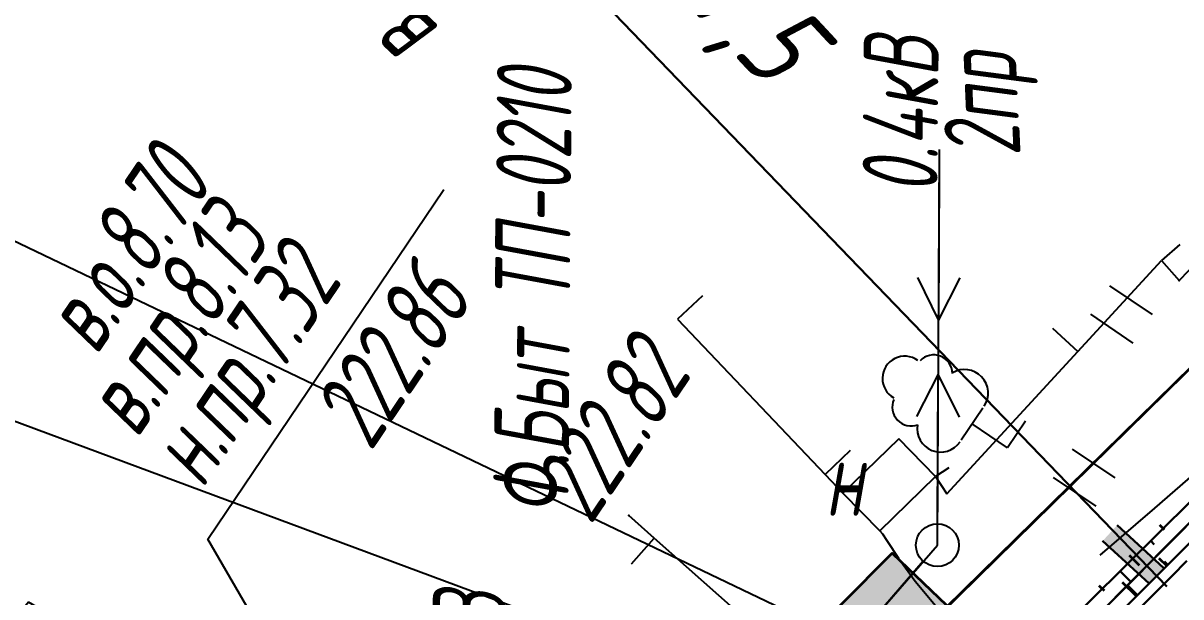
# Model space of a CAD drawing. Header units: millimetres. Extents: x -1799 to 6962, y -1020 to 4121.
# Drawn here: x 3923.8 to 3977.9, y 3278.6 to 3305.4 of the extents above; entities that cross this region are included whole.
import ezdxf
from ezdxf import colors
from ezdxf.entities.mleader import LeaderData, LeaderLine
from ezdxf.math import Vec2, Vec3

# ---------------------------------------------------------------- set-up
doc = ezdxf.new("R2010")
doc.units = ezdxf.units.MM
doc.linetypes.add('CONTI', pattern=[0])
for name, color, linetype, lineweight in [('10', 1, 'Continuous', 35), ('Гравий', 30, 'Continuous', 35), ('КОПИЯ_ОСЬ_13_ОТКОСЫ', 7, 'Continuous', 30), ('КОПИЯ_ОСЬ_ГРАНИЦЫ_ПОЛОС', 7, 'Continuous', 30), ('Ось_примыкания', 1, 'Continuous', 35), ('Отметки', 5, 'Continuous', 30), ('Привязка', 250, 'Continuous', 35), ('Тротуар', 40, 'Continuous', 35)]:
    doc.layers.add(name, color=color, linetype=linetype, lineweight=lineweight)
for name, color, linetype in [('NAD_MDEFAULT', 7, 'CONTI'), ('PI_OTDEFAULT', 172, 'CONTI'), ('PI_TTDEFAULT', 5, 'CONTI'), ('SIT_LDEFAULT', 7, 'CONTI'), ('USLZNDEFAULT', 7, 'CONTI')]:
    doc.layers.add(name, color=color, linetype=linetype)
doc.styles.add('eskd', font='spds.shx', dxfattribs={"width": 1.2, "oblique": 15})
doc.styles.add('ГОСТ', font='', dxfattribs={"oblique": 15, "height": 4})
doc.styles.get('ГОСТ').set_extended_font_data('GOST type A')

# ---------------------------------------------------------------- blocks, each defined once
blk = doc.blocks.new('BL_20')
at = {"color": 0}
blk.add_circle((0, 0), 1, dxfattribs=at)
blk = doc.blocks.new('BL_2011')
at = {"color": 0}
for p, q in [((0, 0), (0, 2.4)), ((1.6, 0), (1.6, 2.4))]:
    blk.add_line(p, q, dxfattribs=at)
blk = doc.blocks.new('BL_104')
at = {"color": 0}
for p, q in [((-0.9, 2), (0.9, 2)), ((0, 0), (0, 2)), ((1.5, 0), (0, 0))]:
    blk.add_line(p, q, dxfattribs=at)
for centre, radius, start, end in [((0, 5.8), 1.04, 358, 185), ((-0.94, 4.8), 0.88, 100, 235), ((0.94, 4.8), 0.88, 305, 80), ((-1, 3.1), 1.1, 115, 270), ((1, 3.1), 1.1, 270, 65)]:
    blk.add_arc(centre, radius, start, end, dxfattribs=at)
blk = doc.blocks.new('*U52')
at = {"layer": 'КОПИЯ_ОСЬ_13_ОТКОСЫ'}
for points in [[(636.082763671875, 974.052612304688), (641.1185302734381, 978.8407592773441), (646.675109863281, 983.977172851563), (651.502014160156, 988.517211914063), (653.5616455078131, 990.4747924804691), (655.616394042969, 992.4389038085941), (661.777526855469, 998.342651367188), (664.504821777344, 1000.98193359375), (667.2264404296881, 1003.629455566406), (670.6219482421881, 1006.948791503906), (674.0126953125, 1010.276733398438), (678.752380371094, 1014.94921875), (687.431030273438, 1023.539733886719), (687.721801757813, 1023.814697265625), (698.5408325195309, 1034.209716796875), (705.14306640625, 1041.042114257813), (712.4622192382809, 1048.57177734375), (726.6754760742191, 1062.643188476563), (733.3867797851559, 1069.366943359375), (735.822509765625, 1071.880737304688), (737.64111328125, 1073.787963867188), (740.100341796875, 1076.339721679688), (740.723266601563, 1076.977416992188), (742.8102416992191, 1079.028076171875)], [(634.483093261719, 971.695068359375), (639.7694091796881, 976.453735351563), (645.175598144531, 981.4221801757809), (650.706848144531, 986.6032104492191), (656.8822021484381, 992.491577148438), (663.015686035156, 998.43359375), (665.7305908203131, 1001.089111328125), (668.439758300781, 1003.75244140625), (671.819274902344, 1007.091430664063), (675.8665771484381, 1011.110290527344), (681.2540283203131, 1016.484619140625), (687.8689575195309, 1023.103637695313), (698.9255981445309, 1033.82666015625), (727.087158203125, 1062.233154296875), (736.2192993164059, 1071.485595703125), (738.0347290039059, 1073.394409179688), (740.4873657226559, 1075.945922851563), (742.472778320313, 1077.967407226563), (744.558837890625, 1080.030395507813)], [(718.418090820313, 1054.46826171875), (718.584228515625, 1054.300415039063)], [(716.9967651367191, 1053.061157226563), (717.4951782226559, 1052.557739257813)]]:
    blk.add_lwpolyline(points, dxfattribs=at)
blk = doc.blocks.new('_None')

msp = doc.modelspace()

# ---------------------------------------------------------------- hatches: boundary and pattern name
at = {"layer": 'Гравий', "ltscale": 7}
h = msp.add_hatch(color=256, dxfattribs=at)
h.paths.add_polyline_path([(3961.005917445562, 3277.18829721344), (3964.828362708426, 3275.357995230158), (3967.299328108909, 3277.839200088208), (3964.416286426052, 3280.612798457419)], flags=17)
h.paths.add_polyline_path([(3961.005917445562, 3277.18829721344), (3959.672969769084, 3275.849825920922), (3962.359825648289, 3272.879228774843), (3964.828362708426, 3275.357995230158)], flags=17)
h.paths.add_polyline_path([(3945.996795389403, 3270.774657261943), (3953.153578834559, 3262.71202394591), (3959.558568124377, 3266.407916375821), (3952.401784679221, 3274.470549691853)], flags=9)
msp.add_hatch(color=256, dxfattribs=at).paths.add_polyline_path([(3967.299328108909, 3277.839200088208), (3964.416286426052, 3280.612798457419), (3961.005917445562, 3277.18829721344), (3964.828362708426, 3275.357995230158)])
at = {"layer": 'Тротуар', "lineweight": 30, "ltscale": 7}
msp.add_hatch(color=256, dxfattribs=at).paths.add_polyline_path([(3974.915061012822, 3281.923997115729), (3974.238647862376, 3281.187474713114), (3976.410006768458, 3279.193325299223), (3977.086419918409, 3279.929847702769)])

# ---------------------------------------------------------------- linework, layer by layer
at = {"linetype": 'Continuous'}
msp.add_lwpolyline([(3946.117081824292, 3257.659662709025), (3932.447879585505, 3281.271572564182), (3943.466769783825, 3297.607749089983)], dxfattribs=at)
at = {"layer": '10'}
msp.add_line((4019.375964376444, 3329.6234807348), (3936.715964376295, 3248.363480734092), dxfattribs=at)
msp.add_lwpolyline([(4176.745964376556, 3239.013480734465), (4084.855964376426, 3313.423480734614), (4057.975964376537, 3329.563480734279), (4019.375964376444, 3329.6234807348), (3936.715964376295, 3248.363480734092), (3926.015964376575, 3237.943480734167), (3910.375964376444, 3221.023480734241), (3904.395964376463, 3216.033480734949), (3903.4359643765, 3217.18348073439), (3897.325964376631, 3211.693480734167), (3879.655964376705, 3196.103480734316), (3865.415964376481, 3183.363480734092), (3835.175964376258, 3159.613480734092), (3818.805964376612, 3151.023480734241), (3809.915964376481, 3145.073480734986), (3786.275964376351, 3129.213480734651), (3751.805964376612, 3114.223480734428), (3724.9359643765, 3097.063480734279)], dxfattribs=at)
at = {"layer": 'PI_TTDEFAULT', "color": 5}
for p in [(3977.8117003764, 3293.359215734911, 222.808), (3952.111700376447, 3282.379212735606, 222.819)]:
    msp.add_point(p, dxfattribs=at)
at = {"layer": 'SIT_LDEFAULT', "color": 7}
for p, q in [((3966.521700376421, 3280.989212735009), (3966.621700376398, 3299.489212735009)), ((3977.8117003764, 3293.359215734911), (3983.871700376398, 3299.659211734695)), ((3966.611700376447, 3298.489212735009), (3966.581700376419, 3291.489212735009)), ((3977.851700376437, 3295.049218735111), (3976.991700376451, 3294.299218735111)), ((3973.081700376419, 3290.049218735111), (3976.991700376451, 3294.299218735111)), ((3976.991700376451, 3294.299218735111), (3977.8117003764, 3293.359215734911)), ((3965.591700376428, 3293.499215735507), (3966.581700376419, 3291.489212735009)), ((3966.581700376419, 3291.489212735009), (3967.591700376428, 3293.479210735683)), ((3955.551700376449, 3292.649216735189), (3954.391700376416, 3291.549218735111)), ((3954.391700376416, 3291.549218735111), (3961.28170037643, 3284.299218735111)), ((3971.901700376426, 3291.129212735606), (3973.081700376419, 3290.049218735111)), ((3966.961700376423, 3283.399216735189), (3973.081700376419, 3290.049218735111)), ((3966.5617003764, 3288.989212735009), (3965.551700376449, 3286.999215735507)), ((3966.53170037643, 3281.989212735009), (3966.5617003764, 3288.989212735009)), ((3967.551700376449, 3286.979210735683), (3966.5617003764, 3288.989212735009)), ((3964.721700376433, 3285.969216735487), (3962.111700376447, 3283.429215735209)), ((3966.441700376405, 3284.20921473523), (3964.721700376433, 3285.969216735487)), ((3976.681700376395, 3282.719216735487), (3980.551700376449, 3286.099213735585)), ((3962.441700376405, 3285.409211734695), (3961.28170037643, 3284.299218735111)), ((3967.0617003764, 3284.609215734911), (3966.441700376405, 3284.20921473523)), ((3961.28170037643, 3284.299218735111), (3962.111700376447, 3283.429215735209)), ((3963.831700376419, 3281.669213734952), (3966.441700376405, 3284.20921473523)), ((3966.441700376405, 3284.20921473523), (3966.961700376423, 3283.399216735189)), ((3962.111700376447, 3283.429215735209), (3963.831700376419, 3281.669213734952)), ((3974.131700376407, 3280.51921173503), (3976.681700376395, 3282.719216735487)), ((3953.301700376449, 3281.319214735565), (3952.111700376447, 3282.379212735606)), ((3952.241700376451, 3280.119217735169), (3953.301700376449, 3281.319214735565)), ((3960.78170037643, 3274.679215735209), (3953.301700376449, 3281.319214735565)), ((3963.831700376419, 3281.669213734952), (3963.961700376423, 3281.529213735287)), ((3963.961700376423, 3281.529213735287), (3964.161700376435, 3281.20921473523)), ((3946.151700376426, 3257.599213735585), (3966.521700376421, 3280.989212735009)), ((3964.161700376435, 3281.20921473523), (3964.701700376414, 3280.389214735863)), ((3965.861700376447, 3280.239212735009), (3961.271700376421, 3274.95921473523)), ((3964.701700376414, 3280.389214735863), (3965.491700376451, 3279.309212735307)), ((3965.491700376451, 3279.309212735307), (3966.431700376395, 3278.169213734952))]:
    msp.add_line(p, q, dxfattribs=at)
at = {"layer": 'Гравий', "linetype": 'Continuous'}
msp.add_lwpolyline([(3962.359825647649, 3272.879228775774), (3959.672969769084, 3275.849825920922), (3964.416286426052, 3280.612798457419), (3967.299328108676, 3277.839200088208)], dxfattribs=at)
at = {"layer": 'КОПИЯ_ОСЬ_13_ОТКОСЫ'}
for points in [[(3892.549762742807, 3198.418828953442), (3897.836383836557, 3203.177434910473), (3903.242145555307, 3208.145940769848), (3908.773395555307, 3213.326971043286), (3914.949176805307, 3219.215337742505), (3921.082477586557, 3225.157354344067), (3923.797321336557, 3227.812871922192), (3926.506305711557, 3230.476202000317), (3929.886188524057, 3233.815130222973), (3933.933551805307, 3237.834051121411), (3939.320758836557, 3243.208379734692), (3945.935504930307, 3249.82739828938), (3956.992633836557, 3260.550359715161), (3985.153766649057, 3288.956914890942), (3994.286090867807, 3298.209356297192), (3996.101520555307, 3300.118108738598), (3998.554157274057, 3302.669622410473), (4000.539508836557, 3304.69116782063), (4002.625446336557, 3306.754095066723)], [(3893.774372117807, 3198.433416355786), (3899.025836961557, 3203.164922703442), (3903.160114305307, 3206.957586277661), (3907.267047899057, 3210.78003500813), (3912.782672899057, 3215.992742527661), (3918.943805711557, 3221.911016453442), (3920.988727586557, 3223.894842137036), (3923.709430711557, 3226.547430027661), (3926.423786180307, 3229.207952488598), (3929.132770555307, 3231.875371922192), (3932.513141649057, 3235.218145359692), (3937.236774461557, 3239.911016453442), (3945.252887742807, 3247.910772312817), (3946.836383836557, 3249.494817722973), (3994.819782274057, 3297.678045262036), (3996.641071336557, 3299.578802097973), (3999.098102586557, 3302.116399754223), (4001.083942430307, 3304.123968113598), (4003.167438524057, 3306.170110691723)], [(3977.281208055307, 3280.066228855786), (3977.124469774057, 3280.222356785473)], [(3975.869586961557, 3278.649053562817), (3975.399372117807, 3279.117498387036)]]:
    msp.add_lwpolyline(points, dxfattribs=at)
at = {"layer": 'КОПИЯ_ОСЬ_ГРАНИЦЫ_ПОЛОС'}
msp.add_lwpolyline([(3975.077413507572, 3277.855209893932), (3975.077413507572, 3277.855209893932), (3975.07741350763, 3277.855209893932), (3975.077413507659, 3277.855209893932), (3975.077413507717, 3277.855209893932), (3976.410006768167, 3279.193325299223), (3977.11510402457, 3279.901344414254), (3977.820201281002, 3280.609363532079), (3978.525298537463, 3281.317382648041)], dxfattribs=at)
msp.add_lwpolyline([(3966.946506504299, 3277.484916422901, 0.4142135625099987), (3975.431769742232, 3277.502461158124), (3976.05919317707, 3278.132484579844), (3976.764290433473, 3278.840503695806), (3977.469387689905, 3279.548522811768), (3978.174484946367, 3280.256541928661)], format="xyb", dxfattribs=at)
at = {"layer": 'Ось_примыкания', "color": 0}
for p, q in [((3976.898268935629, 3281.93663208877), (3977.118799371596, 3281.71766228081)), ((3975.483271180719, 3280.523179400166), (3975.953197481731, 3280.056578630035)), ((3977.233956162827, 3280.018967039337), (3976.879895226049, 3280.374414118392)), ((3975.822874784973, 3278.601999614772), (3975.168956004471, 3279.253445853864)), ((3974.068273425024, 3279.109726711561), (3974.306039623722, 3278.873643115548))]:
    msp.add_line(p, q, dxfattribs=at)
at = {"layer": 'Привязка', "lineweight": 30, "ltscale": 7}
msp.add_lwpolyline([(3977.233892057158, 3279.058015736205), (3939.15942594113, 3318.585100798321)], dxfattribs=at)
at = {"layer": 'Тротуар', "lineweight": 30, "ltscale": 7}
for points in [[(3977.086419918525, 3279.929847701837), (3974.915061012502, 3281.923997115729)], [(3976.410006768167, 3279.193325299223), (3974.238647862143, 3281.187474713114)]]:
    msp.add_lwpolyline(points, dxfattribs=at)

# ---------------------------------------------------------------- block references
at = {"layer": 'USLZNDEFAULT', "color": 7, "rotation": 56}
for name, p in [('BL_2011', (3975.671700376444, 3290.439217735467)), ('BL_104', (3969.801700376449, 3285.539216734854)), ('BL_2011', (3973.931700376395, 3282.809212735307)), ('BL_20', (3966.521700376421, 3280.989212735009))]:
    msp.add_blockref(name, p, dxfattribs=at)
at = {"layer": 'КОПИЯ_ОСЬ_13_ОТКОСЫ'}
msp.add_blockref('*U52', (3258.066791793108, 2226.723744223279), dxfattribs=at)

# ---------------------------------------------------------------- texts
at = {"layer": 'NAD_MDEFAULT', "color": 7, "style": 'eskd', "oblique": 10, "width": 0.8}
for s, rotation, p in [('в улицу', 136.7224122427613, (3943.385285886072, 3305.121271199)), ('0.4кВ', 89.53798699999999, (3966.524006376401, 3297.40742973463)), ('2пр', 92.537987, (3970.410467376418, 3299.178849735682)), ('Ф.Быт ТП-0210', 89.53798699999999, (3949.287801376378, 3282.417430735578)), ('в.о.8.70', 56, (3927.239136376427, 3289.800467735541)), ('в.пр.8.13', 56, (3929.134933376403, 3285.916305735161)), ('н.пр.7.32', 56, (3932.197446376444, 3283.585247734946)), ('0.4кВ', 87.99999999999999, (3946.211485376416, 3271.422941735399))]:
    msp.add_text(s, height=3.5, rotation=rotation, dxfattribs=at).set_placement(p)
msp.add_text('н', height=3.5, dxfattribs=at).set_placement((3961.29170037644, 3282.369217735169))
at = {"layer": 'PI_OTDEFAULT', "color": 172, "style": 'eskd', "oblique": 10, "width": 0.8}
for s, p in [('222.86', (3940.062567376424, 3285.327598735144)), ('222.82', (3950.32457737643, 3281.887760735502))]:
    msp.add_text(s, height=3.5, rotation=56, dxfattribs=at).set_placement(p)
at = {"layer": 'Привязка', "lineweight": 30, "ltscale": 7, "style": 'ГОСТ', "oblique": 15}
msp.add_text('ПК69+47,5', height=4, rotation=312.9262687634483, dxfattribs=at).set_placement((3944.612945040057, 3317.230695208919, 126.574))

# ---------------------------------------------------------------- leaders
at = {"layer": 'Отметки', "ltscale": 0.2}
ml = msp.add_multileader_mtext('Standard', dxfattribs=at)
ml.set_content('222,94', color=256, style='ГОСТ')
ml.set_leader_properties()
ml.set_arrow_properties(name='NONE')
ml.build(insert=Vec2(0, 0))
ml.multileader.update_dxf_attribs({"text_left_attachment_type": 6, "text_right_attachment_type": 6, "dogleg_length": 0.36, "arrow_head_size": 2})
ctx = ml.context
ctx.base_point, ctx.arrow_head_size, ctx.landing_gap_size, ctx.plane_origin, ctx.plane_x_axis, ctx.plane_y_axis = Vec3(3894.262219533352, 3286.873794022937), 2, 0, Vec3(3973.803234702567, 3267.782927636442), Vec3(0.6391885975627892, 0.7690500222649466), Vec3(-0.7690500222649466, 0.6391885975627892)
ctx.left_attachment, ctx.right_attachment, ctx.text_align_type = 6, 6, 2
notes = []
notes.append((ctx, [(1, (1, 1, 0), (3907.504459471102, 3302.806407586125), (-0.6391885975627893, -0.7690500222649465), 0.3600000000000006, [(0, [(3964.833059339764, 3275.355746341323)], 0, [])])]))
ctx.mtext.insert, ctx.mtext.text_direction, ctx.mtext.rotation, ctx.mtext.alignment, ctx.mtext.line_spacing_style, ctx.mtext.flow_direction = Vec3(3903.736391645109, 3305.470091260423), Vec3(0.6391885975627892, 0.7690500222649466), 0.8773535954525101, 3, 2, 5
ml = msp.add_multileader_mtext('Standard', dxfattribs=at)
ml.set_content('222,95', color=256, style='ГОСТ')
ml.set_leader_properties()
ml.set_arrow_properties(name='NONE')
ml.build(insert=Vec2(0, 0))
ml.multileader.update_dxf_attribs({"text_left_attachment_type": 6, "text_right_attachment_type": 6, "dogleg_length": 0.36, "arrow_head_size": 2})
ctx = ml.context
ctx.base_point, ctx.arrow_head_size, ctx.landing_gap_size, ctx.plane_origin, ctx.plane_x_axis, ctx.plane_y_axis = Vec3(3901.924536437093, 3273.768686030184), 2, 0, Vec3(3981.557021161871, 3254.787872707856), Vec3(0.6391885975627892, 0.7690500222649466), Vec3(-0.7690500222649466, 0.6391885975627892)
ctx.left_attachment, ctx.right_attachment, ctx.text_align_type = 6, 6, 2
notes.append((ctx, [(1, (1, 1, 0), (3915.258245930405, 3289.811352657539), (-0.6391885975627893, -0.7690500222649465), 0.3600000000000006, [(0, [(3971.185218016306, 3269.02566934788)], 0, [])])]))
ctx.mtext.insert, ctx.mtext.text_direction, ctx.mtext.rotation, ctx.mtext.alignment, ctx.mtext.line_spacing_style, ctx.mtext.flow_direction = Vec3(3911.490178104412, 3292.475036331837), Vec3(0.6391885975627892, 0.7690500222649466), 0.8773535954525101, 3, 2, 5
ml = msp.add_multileader_mtext('Standard', dxfattribs=at)
ml.set_content('223,08', color=256, style='ГОСТ')
ml.set_leader_properties()
ml.set_arrow_properties(name='NONE')
ml.build(insert=Vec2(0, 0))
ml.multileader.update_dxf_attribs({"text_left_attachment_type": 6, "text_right_attachment_type": 6, "dogleg_length": 0.36, "arrow_head_size": 2})
ctx = ml.context
ctx.base_point, ctx.arrow_head_size, ctx.landing_gap_size, ctx.plane_origin, ctx.plane_x_axis, ctx.plane_y_axis = Vec3(3910.717130303321, 3262.258365442739), 2, 0, Vec3(3990.373496626571, 3243.306285648991), Vec3(0.6391885975627892, 0.7690500222649466), Vec3(-0.7690500222649466, 0.6391885975627892)
ctx.left_attachment, ctx.right_attachment, ctx.text_align_type = 6, 6, 2
notes.append((ctx, [(1, (1, 1, 0), (3924.074721395105, 3278.329765598674), (-0.6391885975627893, -0.7690500222649465), 0.3600000000000006, [(0, [(3959.789474740226, 3257.544082289015)], 0, [])])]))
ctx.mtext.insert, ctx.mtext.text_direction, ctx.mtext.rotation, ctx.mtext.alignment, ctx.mtext.line_spacing_style, ctx.mtext.flow_direction = Vec3(3920.306653569112, 3280.993449272973), Vec3(0.6391885975627892, 0.7690500222649466), 0.8773535954525101, 3, 2, 5
for ctx, leaders in notes:
    for number, flags, end, landing, length, lines in leaders:
        leader = LeaderData()
        leader.index, (leader.has_last_leader_line, leader.has_dogleg_vector, leader.attachment_direction) = number, flags
        leader.last_leader_point, leader.dogleg_vector, leader.dogleg_length = Vec3(end), Vec3(landing), length
        for number, points, colour, breaks in lines:
            line = LeaderLine()
            line.index, line.vertices, line.color, line.breaks = number, Vec3.list(points), colors.encode_raw_color(colour), breaks
            leader.lines.append(line)
        ctx.leaders.append(leader)

doc.saveas('drawing.dxf')
